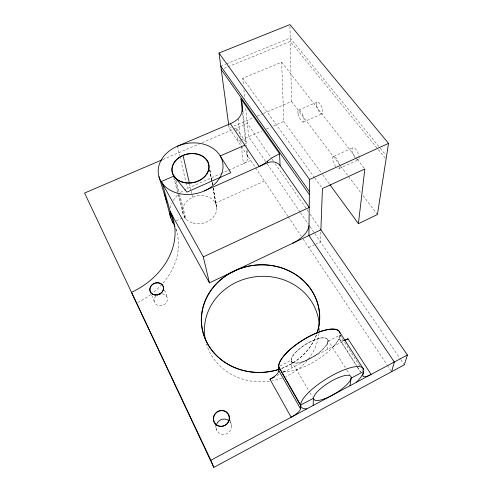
<?xml version="1.0" encoding="UTF-8"?>
<svg xmlns="http://www.w3.org/2000/svg" width="492" height="492" viewBox="0 0 492 492"><rect width="100%" height="100%" fill="white"/><g stroke="black" fill="none" stroke-linecap="round" stroke-linejoin="round"><path stroke-width="0.37" stroke-dasharray="2.46 1.84" d="M320.809 232.076L320.44 241.904L314.948 244.542M319.32 328.385L319.222 330.673A57.521 52.675 -7.2 0 0 319.296 328.644M327.358 349.498L327.936 341.27L340.126 334.984M357.081 366.312L339.695 339.142L340.113 335.175M277.18 375.531L279.142 374.51M283.195 372.407L343.963 340.888M280.016 365.999L291.129 360.261L291.442 368.133M308.773 247.507L314.265 244.875M339.203 168.528L358.748 159.562M333.804 156.394L353.348 147.545M176.277 220.76L184.5 217.052L185.841 218.774L179.715 194.66M264.425 181.044L215.422 203.128L215.072 202.501M180.57 192.458A30.043 24.44 -11.9 0 1 187.452 188.418L220.324 173.904M221.025 173.596L228.017 170.509M228.718 170.195L250.711 160.49M303.226 122.096L321.817 113.984M240.613 140.183L237.931 141.339L237.304 136.161M241.283 139.894L262.008 130.915M266.227 129.089L270.446 127.256M273.257 126.038L283.804 121.469L281.682 62.195L242.74 78.265L243.435 85.141M298.749 110.048L317.432 101.985M162.772 159.537L199.395 143.842M202.212 142.637L233.208 129.359M233.909 129.052L247.292 123.32L271.682 158.608M287.98 216.345L229.124 128.141L231.228 127.243M234.038 126.044L253.675 117.643M257.181 116.143L262.796 113.744M263.497 113.449L291.553 101.45L289.917 24.6M224.081 68.351L290.274 41.42L377.85 149.051M220.785 66.174L225.742 64.163M226.455 63.88L290.206 38.019L379.793 147.674M380.273 148.27L385.605 154.789M378.33 149.642L386.072 159.156M281.682 62.195L356.872 158.707M357.346 159.31L364.861 168.959M291.553 101.45L340.279 165.638M340.747 166.253L361.165 193.147M363.022 195.595L377.407 214.543M283.804 121.469L322.229 174.125M322.678 174.74L329.462 184.033M242.74 78.265L314.37 177.421M314.818 178.036L322.432 188.571M272.119 159.236L273.472 161.198M275.163 163.645L306.633 209.174M306.959 209.647L308.263 211.535M310.003 214.057L320.458 229.18M265.514 161.419L248.644 136.702L245.674 107.287M267.242 163.947L300.114 212.12M300.538 212.741L308.33 224.161M310.052 226.683L314.388 233.03M314.812 233.651L400.433 359.123M400.863 359.757L404.326 364.824M245.588 141.757L236.314 128.025L236.855 132.465M288.244 216.751L301.202 236.16M303.133 239.069L386.94 364.664M387.352 365.273L390.759 370.402M359.849 366.066L340.095 335.292A35.319 12.134 -31.6 0 1 333.588 346.27M361.909 369.271L363.551 371.829M357.499 366.958L360.808 372.13M340.156 340.372L356.165 365.402M357.327 367.223L360.482 372.149M327.74 339.744A21.064 7.232 -31.6 0 1 302.906 361.614A21.064 7.232 -31.6 0 1 298.183 349.837A21.064 7.232 -31.6 0 1 327.74 339.744L346.546 369.64M346.952 370.291L349.812 374.842M291.645 361.392L309.609 392.099M309.991 392.751L312.285 396.675M184.131 216.431L184.5 217.052L178.319 192.889M151.708 295.2L154.636 302.672M164.519 289.966L166.948 296.836M214.979 424.959L216.837 430.371M175.872 228.774L176.671 231.603M230.004 420.26L231.547 425.783M174.765 178.977L178.135 192.157M173.688 177.366L177.489 192.144M178.061 194.358L183.122 214.063M176.154 180.613L179.555 194.008M177.526 146.185L179.789 155.816M179.967 156.554L185.884 181.751M186.062 182.489L187.452 188.418M189.512 183.676L190.951 189.967M191.234 191.203L191.935 194.278M192.077 194.887L192.63 197.31M209.77 169.943L212.427 184.303M213.122 188.079L216.339 205.459M209.746 169.881L212.482 184.857M213.03 187.852L216.726 208.067L213.177 188.491M209.764 169.666L212.495 184.728M228.718 125.097L229.124 128.141M238.159 118.652L240.256 136.678M240.785 141.179L241.308 145.687M241.394 146.438L243.405 163.713A8.173 6.378 -6.8 0 0 247.002 154.937L246.394 149.248M242.943 111.137L246.713 146.518M242.507 113.135L245.859 144.279M247.119 150.331L247.851 157.194M243.897 89.722L244.825 98.886M170.312 207.888A30.043 24.44 -11.9 0 1 171.954 202.925M173.215 200.545A30.043 24.44 -11.9 0 1 178.461 194.211M175.773 228.811A69.12 55.94 -22.5 0 1 153.178 292.592M150.804 294.444A69.12 55.94 -22.5 0 1 137.576 302.549M230.041 421.859A7.903 7.571 -43.9 0 1 225.767 434.141A7.903 7.571 -43.9 0 1 216.148 426.041M162.36 293.81A6.82 5.873 -22.4 0 1 166.88 301.719A6.82 5.873 -22.4 0 1 156.862 304.985A6.82 5.873 -22.4 0 1 156.284 295.79M318.988 333.404A57.521 52.675 -7.2 0 1 285.907 376.454M281.91 378.065A57.521 52.675 -7.2 0 1 272.26 380.703M269.345 381.183A57.521 52.675 -7.2 0 1 206.449 344.086M285.225 371.355A35.319 12.134 -31.6 0 1 282.469 370.888M354.855 157.557A6.716 2.534 65.9 0 1 352.598 147.803A6.716 2.534 65.9 0 1 358.514 154.254A6.716 2.534 65.9 0 1 356.503 159.359M339.585 166.616A6.759 2.343 65.9 0 1 337.008 168.129M335.741 166.702A6.759 2.343 65.9 0 1 332.623 158.664A6.759 2.343 65.9 0 1 335.273 157.212A6.759 2.343 65.9 0 1 339.302 164.758M316.571 334.855A59.212 53.733 -7.1 0 1 281.227 368.637M344.043 340.409A10.258 3.432 -32.7 0 1 339.695 339.142M340.113 335.126A35.295 12.115 -31.6 0 1 316.793 360.064A35.295 12.115 -31.6 0 1 282.974 371.202M316.276 335.027A59.212 53.726 -7.2 0 1 281.338 368.465M193.036 223.036A17.165 13.96 -11.9 0 0 216.609 206.738A17.165 13.96 -11.9 0 0 189.432 199.112A17.165 13.96 -11.9 0 0 193.036 223.036M303.447 361.54A21.058 7.226 -31.6 0 0 327.647 339.658A21.058 7.226 -31.6 0 0 297.746 350.353A21.058 7.226 -31.6 0 0 303.447 361.54M316.584 105.669A6.421 2.276 67.7 0 0 322.051 113.935A6.421 2.276 67.7 0 0 320.298 104.341A6.421 2.276 67.7 0 0 316.584 105.669M298.066 113.658A6.464 2.103 67.5 0 0 303.435 122.059A6.464 2.103 67.5 0 0 301.522 112.496A6.464 2.103 67.5 0 0 298.066 113.658"/><path stroke-width="0.74" d="M329.917 184.654L358.391 223.675L377.407 214.543L388.545 143.369L289.917 24.6L219.014 53.031L309.523 179.482L308.902 235.514L394.326 362.007L391.614 371.669M313.152 405.463L313.386 398.292L300.446 405.187L300.495 408.698A10.935 3.143 -30.6 0 1 291.147 417.247L269.985 379.258A10.578 3.61 -30.3 0 0 278.829 370.63L278.706 366.669M358.391 223.675L364.861 168.959L322.432 188.571L320.895 229.807L209.432 282.882L170.152 211.535L173.596 223.719L172.36 221.732A30.043 24.44 -11.9 0 1 169.9 212.864M349.953 385.759L351.122 378.182L363.631 371.478M363.557 371.811L362.881 375.365A10.59 2.983 -32.6 0 0 371.079 374.443L347.992 338.797A10.258 3.432 -32.7 0 1 344.818 340.169M320.593 229.377L407.413 354.996L404.326 364.824L213.805 467.4L131.499 292.34A71.002 56.795 -21.9 0 0 170.14 211.523M177.526 146.185L230.379 123.658L259.179 166.511A19.182 11.119 -34.6 0 0 267.334 161.271L272.525 157.495L279.548 153.689L240.963 98.824L242.341 111.629M213.805 467.4L210.834 460.26L407.413 354.996M269.985 379.258L274.561 376.884M344.634 340.538L347.992 338.797M209.432 282.882L203.301 256.861L309.216 207.446L280.096 165.552L279.548 153.689M309.523 179.482L388.545 143.369M204.278 190.933L267.445 162.834A9.403 7.441 -3.9 0 1 280.096 165.552M244.856 145.201L220.152 155.958L230.81 172.68L186.862 192.132L174.014 176.05L161.296 181.591L203.301 256.861M162.065 159.838L84.587 193.036L210.834 460.26M170.275 211.708L162.231 183.276L160.767 181.001M220.785 66.174L309.388 191.566M221.234 69.507L309.357 194.617M174.014 176.05L173.621 175.41M363.582 369.283L339.911 332.531A35.319 12.134 -31.6 0 0 303.982 339.308A35.319 12.134 -31.6 0 0 279.456 368.859M278.706 366.632L300.643 405.088M278.521 366.768L300.446 405.187M278.829 370.63L300.495 408.698M173.596 223.719L172.852 222.298A69.12 55.94 -22.5 0 1 174.986 226.763M240.963 98.824C243.128 105.263 243.337 113.56 238.159 118.652A18.29 11.771 -35.1 0 1 230.379 123.658M158.953 176.64L166.813 202.23M164.297 193.165L170.644 217.55M183.049 155.417L189.217 182.403M219.014 53.031L228.718 125.097M267.334 161.271L267.445 162.834M216.296 425.254A7.903 7.571 -43.9 0 1 229.038 420.801M157.329 294.991A6.82 5.873 -22.4 0 1 160.749 293.798M205.121 338.459A57.521 52.675 -7.2 0 1 255.508 276.756A57.521 52.675 -7.2 0 1 319.185 324.517M306.774 408.877A36.5 10.572 -31.7 0 1 311.547 389.769A36.5 10.572 -31.7 0 1 354.345 366.854A36.5 10.572 -31.7 0 1 356.331 382.346M278.509 369.547A59.212 53.733 -7.1 0 1 201.837 325.753A59.212 53.733 -7.1 0 1 265.975 264.948A59.212 53.733 -7.1 0 1 317.297 332.776M309.013 225.434A18.967 9.034 -33.3 0 1 292.765 243.202M279.185 368.551A35.295 12.115 -31.6 0 1 305.286 338.736A35.295 12.115 -31.6 0 1 340.021 333.207M279.259 369.184A59.212 53.726 -7.2 0 1 201.695 326.165A59.212 53.726 -7.2 0 1 265.766 264.905A59.212 53.726 -7.2 0 1 316.946 333.152M177.108 193.073A32.669 25.492 -11.3 0 0 222.894 163.805A32.669 25.492 -11.3 0 0 171.843 149.174A32.669 25.492 -11.3 0 0 177.108 193.073M222.181 426.355A8.143 7.774 -40 0 0 227.691 413.52A8.143 7.774 -40 0 0 213.934 415.709A8.143 7.774 -40 0 0 222.181 426.355M155.238 294.948A7.011 5.984 -21.7 0 0 163.295 286.387A7.011 5.984 -21.7 0 0 151.665 285.219A7.011 5.984 -21.7 0 0 155.238 294.948M324.917 398.661A21.765 6.304 -31.7 0 0 351.042 376.792A21.765 6.304 -31.7 0 0 321.11 388.206A21.765 6.304 -31.7 0 0 324.917 398.661M182.36 182.015A18.665 14.563 -11.3 0 0 209.082 165.902A18.665 14.563 -11.3 0 0 180.343 156.807A18.665 14.563 -11.3 0 0 182.36 182.015M183.651 182.544A18.665 14.563 -11.4 0 0 208.645 164.691A18.665 14.563 -11.4 0 0 178.731 157.809A18.665 14.563 -11.4 0 0 183.651 182.544M154.845 294.96A7.011 5.984 -21.7 0 0 163.276 286.682A7.011 5.984 -21.7 0 0 151.776 285.053A7.011 5.984 -21.7 0 0 154.845 294.96M222.679 426.177A8.136 7.767 -39.9 0 0 227.79 413.2A8.136 7.767 -39.9 0 0 214.1 415.808A8.136 7.767 -39.9 0 0 222.679 426.177"/></g></svg>
